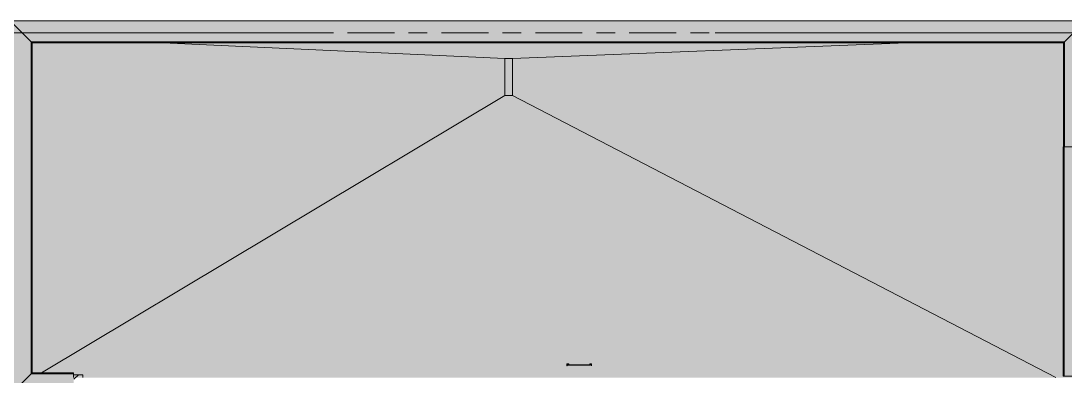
# Model space of a CAD drawing. Header units: millimetres. Extents: x -5714 to 188114, y -8553 to 29000.
# Drawn here: x 59055 to 94344, y 15407 to 27400 of the extents above; entities that cross this region are included whole.
import ezdxf

# ---------------------------------------------------------------- set-up
doc = ezdxf.new("R2010")
doc.units = ezdxf.units.MM
doc.linetypes.add('Осевая', pattern=[3175, 635, -476.25, 1587.5, -476.25])
for name, color, linetype, lineweight in [('A-DETL-4', 7, 'Continuous', 5), ('A-GENM-2', 7, 'Continuous', 5), ('I-WALL-2', 7, 'Continuous', 5), ('Оси', 7, 'Continuous', 9), ('Оси-2', 7, 'Осевая', 9)]:
    doc.layers.add(name, color=color, linetype=linetype, lineweight=lineweight)
doc.layers.add('A-DETL-GENF-3', color=7, linetype='Continuous', lineweight=9, true_color=0xc0c0c0, transparency=0.4)
for name, color, linetype, lineweight, true_color in [('A-FLOR-1', 7, 'Continuous', 5, 0xb7b7b7), ('A-GENM-3', 7, 'Continuous', 5, 0x737373), ('I-WALL-3', 7, 'Continuous', 5, 0x737373)]:
    doc.layers.add(name, color=color, linetype=linetype, lineweight=lineweight, true_color=true_color)

# ---------------------------------------------------------------- blocks, each defined once
blk = doc.blocks.new('парапет1 - парапет-18629556-3_9_1_птичка')
at = {"layer": 'A-GENM-2'}
blk.add_line((-2411, 27400), (33928, 27400), dxfattribs=at)
at = {"layer": 'A-GENM-3'}
for p, q in [((-2409, 27398), (-1702, 26691)), ((33926, 27398), (33219, 26691)), ((33219, 26691), (-1702, 26691)), ((-1702, 26691), (-1666, 26655)), ((-1702, 26691), (-1702, 15482)), ((-1665, 26654), (33182, 26654)), ((-1665, 15519), (-1665, 26654)), ((33182, 26654), (33182, 23147)), ((33219, 26691), (33183, 26655)), ((33219, 23147), (33219, 26691)), ((-2409, 14775), (-1702, 15482)), ((-1702, 15482), (-1666, 15518)), ((-1702, 15482), (-268, 15482)), ((-268, 15519), (-1665, 15519)), ((-268, 15519), (-268, 15518)), ((-268, 15518), (-268, 15482)), ((-268, 15482), (-268, 15358))]:
    blk.add_line(p, q, dxfattribs=at)
for points in [[(-1666, 26655), (-1665, 26654), (-1665, 26654), (-1665, 26654), (-1665, 26654)], [(33183, 26655), (33182, 26654), (33182, 26654), (33182, 26654), (33182, 26654)], [(-1666, 15518), (-1665, 15519), (-1665, 15519), (-1665, 15519), (-1665, 15519)]]:
    blk.add_open_spline(points, degree=3, dxfattribs=at)
blk = doc.blocks.new('парапет6 - парапет-21094616-3_9_1_птичка')
at = {"layer": 'A-GENM-3'}
for p, q in [((33173, 23147), (33173, 15407)), ((33173, 23147), (33174, 23147)), ((33174, 23147), (33211, 23147)), ((33211, 23147), (33920, 23147)), ((33211, 23147), (33211, 15407)), ((33920, 15407), (33920, 23147)), ((33174, 15407), (33173, 15407)), ((33211, 15407), (33174, 15407)), ((33920, 15407), (33211, 15407))]:
    blk.add_line(p, q, dxfattribs=at)
blk = doc.blocks.new('ОМ_Арматурный стержень_Форма 1 - ОМ_Арматурный стержень_Форма 1-22194821-3_9_1_птичка')
at = {"layer": 'A-GENM-3'}
for p, q in [((17206, 15793), (16438, 15793)), ((16438, 15784), (16438, 15793)), ((16438, 15775), (16438, 15784)), ((16438, 15775), (17206, 15775)), ((17206, 15793), (17206, 15784)), ((17206, 15784), (17206, 15775))]:
    blk.add_line(p, q, dxfattribs=at)
blk = doc.blocks.new('ОМ_Уголок_ГОСТ 8509-93 - ОМ_Уголок_ГОСТ 8509-93-22194824-3_9_1_птичка')
at = {"layer": 'A-GENM-3'}
for p, q in [((16404, 15821), (16404, 15758)), ((16467, 15821), (16404, 15821)), ((16404, 15758), (16410, 15758)), ((16410, 15758), (16410, 15815)), ((16410, 15815), (16467, 15815)), ((16467, 15815), (16467, 15821))]:
    blk.add_line(p, q, dxfattribs=at)
blk = doc.blocks.new('ОМ_Уголок_ГОСТ 8509-93 - ОМ_Уголок_ГОСТ 8509-93-V202-3_9_1_птичка')
at = {"layer": 'A-GENM-3'}
for p, q in [((17240, 15821), (17177, 15821)), ((17177, 15821), (17177, 15815)), ((17177, 15815), (17234, 15815)), ((17234, 15815), (17234, 15758)), ((17234, 15758), (17240, 15758)), ((17240, 15758), (17240, 15821))]:
    blk.add_line(p, q, dxfattribs=at)

msp = doc.modelspace()

# ---------------------------------------------------------------- hatches: boundary and pattern name
at = {"layer": 'A-DETL-GENF-3'}
msp.add_hatch(color=256, dxfattribs=at).paths.add_polyline_path([(60176, 14774.9), (60835.8, 14774.9), (60835.8, 15358), (99863.8, 15358), (99863.8, 23888.3), (95031.8, 23888.3), (95031.8, 27398.1), (58694.7, 27398.1), (58694.7, 14774.9), (59709.9, 14774.9)])
at = {"layer": 'I-WALL-2'}
h = msp.add_hatch(dxfattribs=at)
h.set_pattern_fill('FP_66', color=256, style=0, pattern_type=2)
h.set_pattern_definition([(45, (61103.76, 0), (-353.553, 353.553), []), (135, (61103.76, 0), (-353.553, -353.553), [])])
h.paths.add_polyline_path([(60835.8, 15300), (61143.8, 15300), (61143.8, 15450), (60835.8, 15450), (60835.8, 15341.3)])

# ---------------------------------------------------------------- linework, layer by layer
at = {"layer": 'A-DETL-4'}
msp.add_line((95031.8, 27398.1), (58694.7, 27398.1), dxfattribs=at)
at = {"layer": 'A-FLOR-1'}
for p, q in [((75413.8, 26130), (64104, 26653.6)), ((88700.2, 26653.6), (75663.8, 26130)), ((75413.8, 24880), (75413.8, 26130)), ((75663.8, 26130), (75413.8, 26130)), ((75663.8, 26130), (75663.8, 24880)), ((59745.7, 15518.4), (75413.8, 24880)), ((75663.8, 24880), (75413.8, 24880)), ((94032, 15358), (75663.8, 24880))]:
    msp.add_line(p, q, dxfattribs=at)
at = {"layer": 'I-WALL-3'}
for p, q in [((61143.8, 15450), (60835.8, 15450)), ((61143.8, 15358), (61143.8, 15450))]:
    msp.add_line(p, q, dxfattribs=at)
at = {"layer": 'Оси'}
for p, q in [((56479.5, 27000), (68979.5, 27000)), ((82513.8, 27000), (95013.8, 27000))]:
    msp.add_line(p, q, dxfattribs=at)
at = {"layer": 'Оси-2'}
msp.add_line((68979.5, 27000), (82513.8, 27000), dxfattribs=at)

# ---------------------------------------------------------------- block references
at = {"layer": 'A-GENM-2'}
msp.add_blockref('парапет1 - парапет-18629556-3_9_1_птичка', (61103.8, 0), dxfattribs=at)
at = {"layer": 'A-GENM-3'}
for name in ['парапет6 - парапет-21094616-3_9_1_птичка', 'ОМ_Уголок_ГОСТ 8509-93 - ОМ_Уголок_ГОСТ 8509-93-22194824-3_9_1_птичка', 'ОМ_Арматурный стержень_Форма 1 - ОМ_Арматурный стержень_Форма 1-22194821-3_9_1_птичка', 'ОМ_Уголок_ГОСТ 8509-93 - ОМ_Уголок_ГОСТ 8509-93-V202-3_9_1_птичка']:
    msp.add_blockref(name, (61103.8, 0), dxfattribs=at)

doc.saveas('drawing.dxf')
